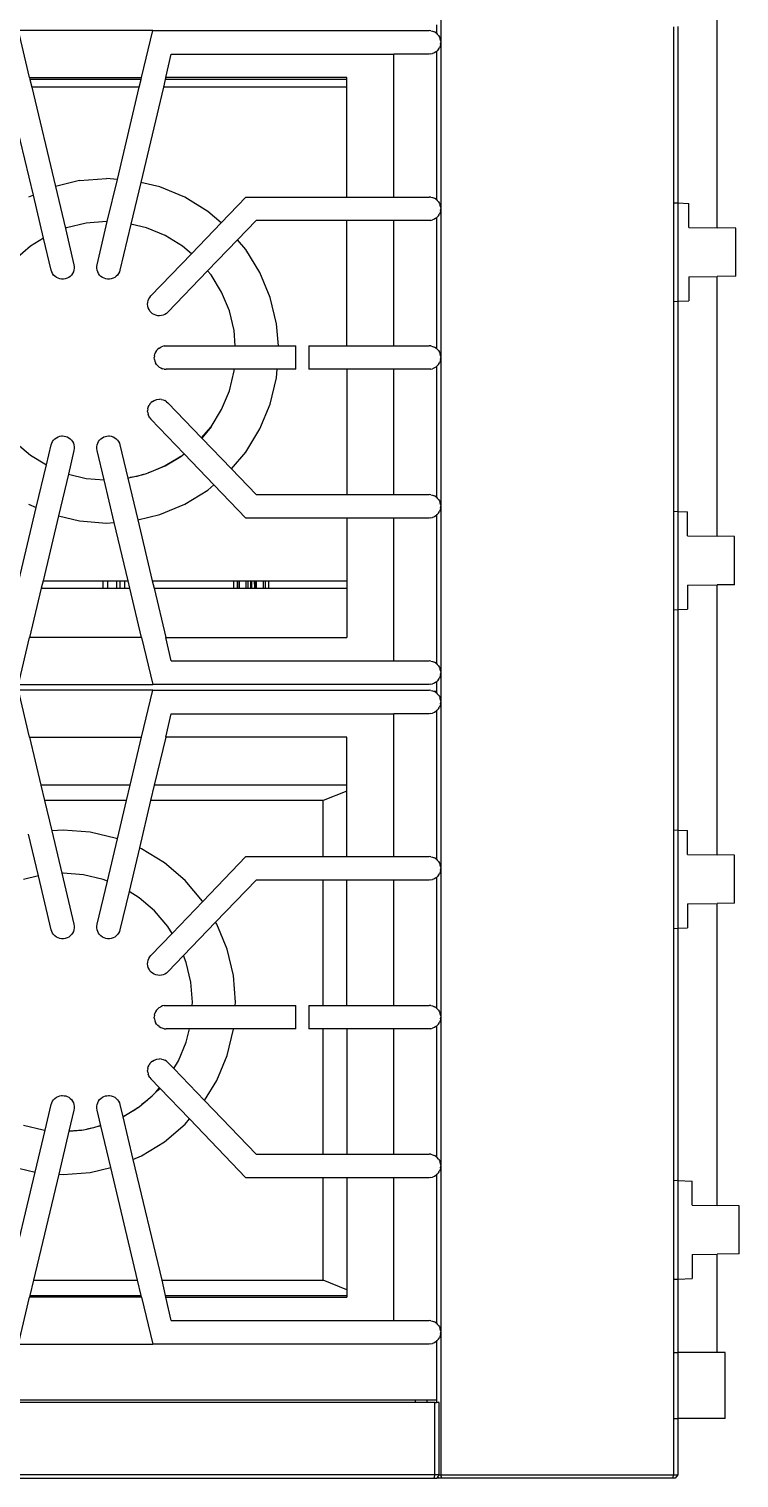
# Model space of a CAD drawing. Header units: metres. Extents: x 12.2 to 77.2, y 18.8 to 35.5.
# Drawn here: x 20.691 to 20.981, y 27.74 to 28.33 of the extents above; entities that cross this region are included whole.
import ezdxf

# ---------------------------------------------------------------- set-up
doc = ezdxf.new("R2010")
doc.units = ezdxf.units.M

msp = doc.modelspace()

# ---------------------------------------------------------------- linework, layer by layer
for p, q in [((20.97178, 28.24939), (20.97178, 28.34144)), ((20.85737, 28.33209), (20.85737, 28.32859)), ((20.85915, 28.3358), (20.85915, 28.32489)), ((20.95396, 28.33126), (20.95396, 28.25958)), ((20.95565, 28.33134), (20.95565, 28.2595)), ((20.69168, 28.31054), (20.68713, 28.32967)), ((20.74184, 28.32967), (20.68713, 28.32967)), ((20.7373, 28.31054), (20.74184, 28.32967)), ((20.74184, 28.32967), (20.85437, 28.32967)), ((20.85512, 28.32961), (20.85437, 28.32967)), ((20.85512, 28.32961), (20.85585, 28.32944)), ((20.85585, 28.32944), (20.85654, 28.32915)), ((20.85718, 28.32876), (20.85654, 28.32915)), ((20.85718, 28.32876), (20.85737, 28.32859)), ((20.85737, 28.32859), (20.85775, 28.32827)), ((20.85824, 28.3277), (20.85775, 28.32827)), ((20.85824, 28.3277), (20.85863, 28.32706)), ((20.85863, 28.32706), (20.85892, 28.32637)), ((20.85909, 28.32564), (20.85892, 28.32637)), ((20.85909, 28.32564), (20.85915, 28.32489)), ((20.74713, 28.31054), (20.7494, 28.32011)), ((20.7494, 28.32011), (20.84002, 28.32011)), ((20.84002, 28.26192), (20.84002, 28.32011)), ((20.85437, 28.32011), (20.84002, 28.32011)), ((20.85512, 28.32017), (20.85437, 28.32011)), ((20.85512, 28.32017), (20.85585, 28.32034)), ((20.85654, 28.32063), (20.85585, 28.32034)), ((20.85718, 28.32102), (20.85654, 28.32063)), ((20.85718, 28.32102), (20.85737, 28.32119)), ((20.85737, 28.32119), (20.85775, 28.32151)), ((20.85737, 28.32119), (20.85737, 28.26085)), ((20.85824, 28.32208), (20.85775, 28.32151)), ((20.85824, 28.32208), (20.85863, 28.32272)), ((20.85892, 28.32341), (20.85863, 28.32272)), ((20.85909, 28.32414), (20.85892, 28.32341)), ((20.85909, 28.32414), (20.85915, 28.32489)), ((20.85915, 28.32489), (20.85915, 28.25714)), ((20.69168, 28.31054), (20.7373, 28.31054)), ((20.69168, 28.31054), (20.69186, 28.30979)), ((20.73712, 28.30979), (20.69186, 28.30979)), ((20.69186, 28.30979), (20.6926, 28.30668)), ((20.73638, 28.30668), (20.73712, 28.30979)), ((20.73712, 28.30979), (20.7373, 28.31054)), ((20.74695, 28.30979), (20.74621, 28.30668)), ((20.74713, 28.31054), (20.74695, 28.30979)), ((20.82089, 28.30979), (20.74695, 28.30979)), ((20.82089, 28.31054), (20.74713, 28.31054)), ((20.82089, 28.30979), (20.82089, 28.31054)), ((20.82089, 28.30668), (20.82089, 28.30979)), ((20.69323, 28.26266), (20.68276, 28.30668)), ((20.73638, 28.30668), (20.6926, 28.30668)), ((20.6926, 28.30668), (20.70221, 28.26624)), ((20.72745, 28.26912), (20.73638, 28.30668)), ((20.74621, 28.30668), (20.73699, 28.26788)), ((20.82089, 28.30668), (20.74621, 28.30668)), ((20.82089, 28.26192), (20.82089, 28.30668)), ((20.71206, 28.2686), (20.70221, 28.26624)), ((20.70221, 28.26624), (20.70627, 28.24915)), ((20.71206, 28.2686), (20.72303, 28.26946)), ((20.72745, 28.26912), (20.72303, 28.26946)), ((20.72336, 28.2519), (20.72745, 28.26912)), ((20.73699, 28.26788), (20.73295, 28.25088)), ((20.7447, 28.26603), (20.73699, 28.26788)), ((20.69323, 28.26266), (20.69119, 28.26182)), ((20.6974, 28.24512), (20.69323, 28.26266)), ((20.75487, 28.26182), (20.7447, 28.26603)), ((20.76426, 28.25607), (20.75487, 28.26182)), ((20.76972, 28.25141), (20.77983, 28.26192)), ((20.77983, 28.26192), (20.82089, 28.26192)), ((20.82089, 28.26192), (20.84002, 28.26192)), ((20.84002, 28.26192), (20.85437, 28.26192)), ((20.85512, 28.26186), (20.85437, 28.26192)), ((20.85512, 28.26186), (20.85585, 28.26169)), ((20.85585, 28.26169), (20.85654, 28.2614)), ((20.85718, 28.26101), (20.85654, 28.2614)), ((20.85718, 28.26101), (20.85737, 28.26085)), ((20.85737, 28.26085), (20.85775, 28.26052)), ((20.85824, 28.25995), (20.85775, 28.26052)), ((20.76972, 28.25141), (20.76426, 28.25607)), ((20.85824, 28.25995), (20.85863, 28.25931)), ((20.85824, 28.25433), (20.85863, 28.25497)), ((20.85863, 28.25931), (20.85892, 28.25862)), ((20.85892, 28.25566), (20.85863, 28.25497)), ((20.85909, 28.25789), (20.85892, 28.25862)), ((20.85909, 28.25639), (20.85892, 28.25566)), ((20.85909, 28.25789), (20.85915, 28.25714)), ((20.85909, 28.25639), (20.85915, 28.25714)), ((20.85915, 28.25714), (20.85915, 28.19657)), ((20.95396, 28.25958), (20.95565, 28.2595)), ((20.95396, 28.25958), (20.95396, 28.21941)), ((20.95565, 28.2595), (20.96018, 28.25928)), ((20.95565, 28.2595), (20.95565, 28.21949)), ((20.96018, 28.2495), (20.96018, 28.25928)), ((20.70677, 28.24935), (20.70627, 28.24915)), ((20.70627, 28.24915), (20.70978, 28.23438)), ((20.7148, 28.25128), (20.70677, 28.24935)), ((20.72303, 28.25193), (20.7148, 28.25128)), ((20.71919, 28.23438), (20.72336, 28.2519)), ((20.72336, 28.2519), (20.72303, 28.25193)), ((20.73295, 28.25088), (20.7285, 28.23217)), ((20.73929, 28.24935), (20.73295, 28.25088)), ((20.74691, 28.2462), (20.73929, 28.24935)), ((20.75758, 28.23879), (20.76972, 28.25141)), ((20.78391, 28.25236), (20.77638, 28.24453)), ((20.82089, 28.25236), (20.78391, 28.25236)), ((20.82089, 28.20135), (20.82089, 28.25236)), ((20.84002, 28.25236), (20.82089, 28.25236)), ((20.84002, 28.20135), (20.84002, 28.25236)), ((20.85437, 28.25236), (20.84002, 28.25236)), ((20.85512, 28.25242), (20.85437, 28.25236)), ((20.85512, 28.25242), (20.85585, 28.25259)), ((20.85654, 28.25288), (20.85585, 28.25259)), ((20.85718, 28.25327), (20.85654, 28.25288)), ((20.85718, 28.25327), (20.85737, 28.25344)), ((20.85737, 28.25344), (20.85775, 28.25376)), ((20.85737, 28.25344), (20.85737, 28.20027)), ((20.85824, 28.25433), (20.85775, 28.25376)), ((20.96018, 28.2495), (20.97178, 28.24939)), ((20.97931, 28.24931), (20.97178, 28.24939)), ((20.97931, 28.22968), (20.97931, 28.24931)), ((20.6974, 28.24512), (20.69211, 28.24188)), ((20.70047, 28.23217), (20.6974, 28.24512)), ((20.75395, 28.24188), (20.74691, 28.2462)), ((20.77638, 28.24453), (20.7642, 28.23187)), ((20.77977, 28.24055), (20.77638, 28.24453)), ((20.69211, 28.24188), (20.68583, 28.23652)), ((20.7411, 28.22166), (20.75758, 28.23879)), ((20.75758, 28.23879), (20.75395, 28.24188)), ((20.78553, 28.23117), (20.77977, 28.24055)), ((20.7007, 28.23145), (20.70047, 28.23217)), ((20.70104, 28.23078), (20.7007, 28.23145)), ((20.70954, 28.23143), (20.7092, 28.23076)), ((20.70977, 28.23214), (20.70954, 28.23143)), ((20.70989, 28.23289), (20.70977, 28.23214)), ((20.70978, 28.23438), (20.7099, 28.23364)), ((20.7099, 28.23364), (20.70989, 28.23289)), ((20.71908, 28.23364), (20.71919, 28.23438)), ((20.71908, 28.23289), (20.71908, 28.23364)), ((20.7192, 28.23214), (20.71908, 28.23289)), ((20.71943, 28.23143), (20.7192, 28.23214)), ((20.71978, 28.23076), (20.71943, 28.23143)), ((20.72827, 28.23145), (20.72793, 28.23078)), ((20.7285, 28.23217), (20.72827, 28.23145)), ((20.7642, 28.23187), (20.748, 28.21503)), ((20.76559, 28.23024), (20.7642, 28.23187)), ((20.78974, 28.221), (20.78553, 28.23117)), ((20.70148, 28.23017), (20.70104, 28.23078)), ((20.70201, 28.22964), (20.70148, 28.23017)), ((20.70262, 28.2292), (20.70201, 28.22964)), ((20.70329, 28.22886), (20.70262, 28.2292)), ((20.704, 28.22862), (20.70329, 28.22886)), ((20.70474, 28.2285), (20.704, 28.22862)), ((20.70549, 28.2285), (20.70474, 28.2285)), ((20.70623, 28.22862), (20.70549, 28.2285)), ((20.70695, 28.22885), (20.70623, 28.22862)), ((20.70762, 28.22919), (20.70695, 28.22885)), ((20.70822, 28.22963), (20.70762, 28.22919)), ((20.70876, 28.23016), (20.70822, 28.22963)), ((20.7092, 28.23076), (20.70876, 28.23016)), ((20.72022, 28.23016), (20.71978, 28.23076)), ((20.72075, 28.22963), (20.72022, 28.23016)), ((20.72136, 28.22919), (20.72075, 28.22963)), ((20.72203, 28.22885), (20.72136, 28.22919)), ((20.72274, 28.22862), (20.72203, 28.22885)), ((20.72348, 28.2285), (20.72274, 28.22862)), ((20.72423, 28.2285), (20.72348, 28.2285)), ((20.72497, 28.22862), (20.72423, 28.2285)), ((20.72569, 28.22886), (20.72497, 28.22862)), ((20.72636, 28.2292), (20.72569, 28.22886)), ((20.72696, 28.22964), (20.72636, 28.2292)), ((20.72749, 28.23017), (20.72696, 28.22964)), ((20.72793, 28.23078), (20.72749, 28.23017)), ((20.7699, 28.22321), (20.76559, 28.23024)), ((20.96018, 28.22949), (20.97178, 28.2296)), ((20.96018, 28.22949), (20.96018, 28.21971)), ((20.97931, 28.22968), (20.97178, 28.2296)), ((20.97178, 28.12379), (20.97178, 28.2296)), ((20.73977, 28.21825), (20.73981, 28.219)), ((20.73981, 28.219), (20.73997, 28.21973)), ((20.73997, 28.21973), (20.74025, 28.22043)), ((20.74025, 28.22043), (20.74063, 28.22108)), ((20.74063, 28.22108), (20.7411, 28.22166)), ((20.77306, 28.21558), (20.7699, 28.22321)), ((20.79231, 28.2103), (20.78974, 28.221)), ((20.95396, 28.21941), (20.95565, 28.21949)), ((20.95396, 28.21941), (20.95396, 28.13396)), ((20.95565, 28.21949), (20.96018, 28.21971)), ((20.95565, 28.21949), (20.95565, 28.13388)), ((20.73984, 28.21751), (20.73977, 28.21825)), ((20.74003, 28.21678), (20.73984, 28.21751)), ((20.74033, 28.21609), (20.74003, 28.21678)), ((20.74073, 28.21546), (20.74033, 28.21609)), ((20.74123, 28.2149), (20.74073, 28.21546)), ((20.74181, 28.21442), (20.74123, 28.2149)), ((20.74246, 28.21404), (20.74181, 28.21442)), ((20.74316, 28.21377), (20.74246, 28.21404)), ((20.74389, 28.21361), (20.74316, 28.21377)), ((20.74464, 28.21356), (20.74389, 28.21361)), ((20.74539, 28.21364), (20.74464, 28.21356)), ((20.74611, 28.21383), (20.74539, 28.21364)), ((20.7468, 28.21413), (20.74611, 28.21383)), ((20.74743, 28.21453), (20.7468, 28.21413)), ((20.748, 28.21503), (20.74743, 28.21453)), ((20.77499, 28.20755), (20.77306, 28.21558)), ((20.77548, 28.20135), (20.77499, 28.20755)), ((20.79301, 28.20135), (20.79231, 28.2103)), ((20.74652, 28.20129), (20.74726, 28.20135)), ((20.74726, 28.20135), (20.77548, 28.20135)), ((20.77548, 28.20135), (20.79301, 28.20135)), ((20.79301, 28.20135), (20.80019, 28.20135)), ((20.80019, 28.19178), (20.80019, 28.20135)), ((20.80537, 28.20135), (20.80537, 28.19178)), ((20.80537, 28.20135), (20.82089, 28.20135)), ((20.82089, 28.20135), (20.84002, 28.20135)), ((20.84002, 28.20135), (20.85437, 28.20135)), ((20.85512, 28.20129), (20.85437, 28.20135)), ((20.74254, 28.19731), (20.74248, 28.19657)), ((20.74254, 28.19582), (20.74248, 28.19657)), ((20.74254, 28.19731), (20.74272, 28.19804)), ((20.74254, 28.19582), (20.74272, 28.19509)), ((20.743, 28.19874), (20.74272, 28.19804)), ((20.7434, 28.19938), (20.743, 28.19874)), ((20.7434, 28.19938), (20.74388, 28.19995)), ((20.74445, 28.20044), (20.74388, 28.19995)), ((20.74445, 28.20044), (20.74509, 28.20083)), ((20.74579, 28.20111), (20.74509, 28.20083)), ((20.74652, 28.20129), (20.74579, 28.20111)), ((20.85512, 28.20129), (20.85585, 28.20111)), ((20.85585, 28.20111), (20.85654, 28.20083)), ((20.85718, 28.20044), (20.85654, 28.20083)), ((20.85718, 28.20044), (20.85737, 28.20027)), ((20.85737, 28.20027), (20.85775, 28.19995)), ((20.85824, 28.19938), (20.85775, 28.19995)), ((20.85824, 28.19938), (20.85863, 28.19874)), ((20.85863, 28.19874), (20.85892, 28.19804)), ((20.85909, 28.19731), (20.85892, 28.19804)), ((20.85909, 28.19582), (20.85892, 28.19509)), ((20.85909, 28.19731), (20.85915, 28.19657)), ((20.85909, 28.19582), (20.85915, 28.19657)), ((20.85915, 28.19657), (20.85915, 28.13599)), ((20.74272, 28.19509), (20.743, 28.1944)), ((20.7434, 28.19376), (20.743, 28.1944)), ((20.7434, 28.19376), (20.74388, 28.19319)), ((20.74445, 28.1927), (20.74388, 28.19319)), ((20.74445, 28.1927), (20.74509, 28.19231)), ((20.74509, 28.19231), (20.74579, 28.19202)), ((20.74652, 28.19184), (20.74579, 28.19202)), ((20.74652, 28.19184), (20.74726, 28.19178)), ((20.77504, 28.19178), (20.74726, 28.19178)), ((20.77306, 28.18307), (20.77499, 28.1911)), ((20.77499, 28.1911), (20.77504, 28.19178)), ((20.79258, 28.19178), (20.77504, 28.19178)), ((20.79231, 28.18835), (20.79258, 28.19178)), ((20.80019, 28.19178), (20.79258, 28.19178)), ((20.82089, 28.19178), (20.80537, 28.19178)), ((20.82089, 28.19178), (20.82089, 28.14077)), ((20.84002, 28.19178), (20.82089, 28.19178)), ((20.84002, 28.14077), (20.84002, 28.19178)), ((20.85437, 28.19178), (20.84002, 28.19178)), ((20.85512, 28.19184), (20.85437, 28.19178)), ((20.85512, 28.19184), (20.85585, 28.19202)), ((20.85654, 28.19231), (20.85585, 28.19202)), ((20.85718, 28.1927), (20.85654, 28.19231)), ((20.85718, 28.1927), (20.85737, 28.19286)), ((20.85737, 28.19286), (20.85775, 28.19319)), ((20.85737, 28.19286), (20.85737, 28.1397)), ((20.85824, 28.19376), (20.85775, 28.19319)), ((20.85824, 28.19376), (20.85863, 28.1944)), ((20.85892, 28.19509), (20.85863, 28.1944)), ((20.78974, 28.17765), (20.79231, 28.18835)), ((20.74073, 28.17767), (20.74123, 28.17823)), ((20.74181, 28.17871), (20.74123, 28.17823)), ((20.74181, 28.17871), (20.74246, 28.17909)), ((20.74246, 28.17909), (20.74348, 28.17945)), ((20.74348, 28.17945), (20.74455, 28.17957)), ((20.74539, 28.1795), (20.74455, 28.17957)), ((20.74539, 28.1795), (20.74611, 28.17931)), ((20.74611, 28.17931), (20.7468, 28.17901)), ((20.74743, 28.1786), (20.7468, 28.17901)), ((20.74743, 28.1786), (20.748, 28.1781)), ((20.7617, 28.16385), (20.748, 28.1781)), ((20.7699, 28.17544), (20.77306, 28.18307)), ((20.73984, 28.17563), (20.73977, 28.17488)), ((20.73981, 28.17413), (20.73977, 28.17488)), ((20.73981, 28.17413), (20.73997, 28.1734)), ((20.73984, 28.17563), (20.74003, 28.17635)), ((20.74025, 28.1727), (20.73997, 28.1734)), ((20.74003, 28.17635), (20.74033, 28.17704)), ((20.74063, 28.17205), (20.74025, 28.1727)), ((20.74073, 28.17767), (20.74033, 28.17704)), ((20.74063, 28.17205), (20.7411, 28.17147)), ((20.76559, 28.1684), (20.7699, 28.17544)), ((20.78553, 28.16748), (20.78974, 28.17765)), ((20.7411, 28.17147), (20.75466, 28.15738)), ((20.7617, 28.16385), (20.76559, 28.1684)), ((20.76559, 28.1684), (20.76178, 28.16377)), ((20.77977, 28.1581), (20.78553, 28.16748)), ((20.68583, 28.16213), (20.69211, 28.15677)), ((20.69854, 28.15283), (20.70047, 28.16097)), ((20.70047, 28.16097), (20.7007, 28.16168)), ((20.7007, 28.16168), (20.70104, 28.16235)), ((20.70104, 28.16235), (20.70148, 28.16296)), ((20.70148, 28.16296), (20.70201, 28.16349)), ((20.70201, 28.16349), (20.70262, 28.16393)), ((20.70262, 28.16393), (20.70329, 28.16428)), ((20.70329, 28.16428), (20.704, 28.16451)), ((20.704, 28.16451), (20.70474, 28.16463)), ((20.70474, 28.16463), (20.70513, 28.16464)), ((20.70513, 28.16464), (20.70578, 28.1646)), ((20.70578, 28.1646), (20.70642, 28.16447)), ((20.70642, 28.16447), (20.70704, 28.16425)), ((20.70704, 28.16425), (20.70762, 28.16394)), ((20.70762, 28.16394), (20.70822, 28.16351)), ((20.70822, 28.16351), (20.70876, 28.16298)), ((20.70876, 28.16298), (20.7092, 28.16237)), ((20.7092, 28.16237), (20.70954, 28.1617)), ((20.70954, 28.1617), (20.70977, 28.16099)), ((20.70977, 28.16099), (20.70989, 28.16025)), ((20.70989, 28.16025), (20.7099, 28.1595)), ((20.71908, 28.16025), (20.7192, 28.16099)), ((20.71908, 28.1595), (20.71908, 28.16025)), ((20.7192, 28.16099), (20.71943, 28.1617)), ((20.71943, 28.1617), (20.71978, 28.16237)), ((20.71978, 28.16237), (20.72022, 28.16298)), ((20.72022, 28.16298), (20.72075, 28.16351)), ((20.72075, 28.16351), (20.72136, 28.16394)), ((20.72136, 28.16394), (20.72194, 28.16425)), ((20.72194, 28.16425), (20.72255, 28.16447)), ((20.72255, 28.16447), (20.72319, 28.1646)), ((20.72319, 28.1646), (20.72385, 28.16464)), ((20.72385, 28.16464), (20.72423, 28.16463)), ((20.72423, 28.16463), (20.72497, 28.16451)), ((20.72497, 28.16451), (20.72569, 28.16428)), ((20.72569, 28.16428), (20.72636, 28.16393)), ((20.72636, 28.16393), (20.72696, 28.16349)), ((20.72696, 28.16349), (20.72749, 28.16296)), ((20.72749, 28.16296), (20.72793, 28.16235)), ((20.72793, 28.16235), (20.72827, 28.16168)), ((20.72827, 28.16168), (20.7285, 28.16097)), ((20.7285, 28.16097), (20.73171, 28.14747)), ((20.76178, 28.16377), (20.7617, 28.16385)), ((20.77388, 28.1512), (20.76178, 28.16377)), ((20.69211, 28.15677), (20.69854, 28.15283)), ((20.70978, 28.15876), (20.70749, 28.14912)), ((20.7099, 28.1595), (20.70978, 28.15876)), ((20.71919, 28.15876), (20.71908, 28.1595)), ((20.72204, 28.1468), (20.71919, 28.15876)), ((20.74691, 28.15245), (20.75325, 28.15633)), ((20.75226, 28.15559), (20.74691, 28.15245)), ((20.75325, 28.15633), (20.75226, 28.15559)), ((20.75325, 28.15633), (20.75395, 28.15677)), ((20.75395, 28.15677), (20.75466, 28.15738)), ((20.75466, 28.15738), (20.7668, 28.14476)), ((20.77388, 28.1512), (20.77977, 28.1581)), ((20.69442, 28.13549), (20.69854, 28.15283)), ((20.70749, 28.14912), (20.70345, 28.13212)), ((20.70749, 28.14912), (20.7148, 28.14737)), ((20.7326, 28.14769), (20.73795, 28.14897)), ((20.73795, 28.14897), (20.73531, 28.14817)), ((20.73795, 28.14897), (20.73929, 28.14929)), ((20.73929, 28.14929), (20.74005, 28.14961)), ((20.74005, 28.14961), (20.74691, 28.15245)), ((20.74124, 28.14997), (20.74005, 28.14961)), ((20.74691, 28.15245), (20.74124, 28.14997)), ((20.78391, 28.14077), (20.77388, 28.1512)), ((20.7148, 28.14737), (20.72204, 28.1468)), ((20.72616, 28.12943), (20.72204, 28.1468)), ((20.73171, 28.14747), (20.7326, 28.14769)), ((20.73171, 28.14747), (20.73575, 28.13047)), ((20.73531, 28.14817), (20.7326, 28.14769)), ((20.75487, 28.13683), (20.76426, 28.14258)), ((20.76426, 28.14258), (20.7668, 28.14476)), ((20.7668, 28.14476), (20.77983, 28.13121)), ((20.69119, 28.13683), (20.69442, 28.13549)), ((20.7447, 28.13262), (20.75487, 28.13683)), ((20.78391, 28.14077), (20.82089, 28.14077)), ((20.82089, 28.14077), (20.84002, 28.14077)), ((20.84002, 28.14077), (20.85437, 28.14077)), ((20.85512, 28.14072), (20.85437, 28.14077)), ((20.85512, 28.14072), (20.85585, 28.14054)), ((20.85585, 28.14054), (20.85654, 28.14025)), ((20.85718, 28.13986), (20.85654, 28.14025)), ((20.85718, 28.13986), (20.85737, 28.1397)), ((20.85737, 28.1397), (20.85775, 28.13937)), ((20.85824, 28.1388), (20.85775, 28.13937)), ((20.85824, 28.1388), (20.85863, 28.13816)), ((20.85863, 28.13816), (20.85892, 28.13747)), ((20.85909, 28.13674), (20.85892, 28.13747)), ((20.85909, 28.13674), (20.85915, 28.13599)), ((20.68734, 28.10571), (20.69442, 28.13549)), ((20.70345, 28.13212), (20.69717, 28.10571)), ((20.70345, 28.13212), (20.71206, 28.13005)), ((20.73575, 28.13047), (20.7447, 28.13262)), ((20.82089, 28.13121), (20.77983, 28.13121)), ((20.82089, 28.13121), (20.82089, 28.10571)), ((20.84002, 28.13121), (20.82089, 28.13121)), ((20.84002, 28.07303), (20.84002, 28.13121)), ((20.85437, 28.13121), (20.84002, 28.13121)), ((20.85512, 28.13127), (20.85437, 28.13121)), ((20.85512, 28.13127), (20.85585, 28.13144)), ((20.85654, 28.13173), (20.85585, 28.13144)), ((20.85718, 28.13212), (20.85654, 28.13173)), ((20.85718, 28.13212), (20.85737, 28.13229)), ((20.85737, 28.13229), (20.85775, 28.13261)), ((20.85737, 28.13229), (20.85737, 28.07195)), ((20.85824, 28.13318), (20.85775, 28.13261)), ((20.85824, 28.13318), (20.85863, 28.13382)), ((20.85892, 28.13451), (20.85863, 28.13382)), ((20.85909, 28.13524), (20.85892, 28.13451)), ((20.85909, 28.13524), (20.85915, 28.13599)), ((20.85915, 28.13599), (20.85915, 28.06824)), ((20.95396, 28.13396), (20.95565, 28.13388)), ((20.95396, 28.13396), (20.95396, 28.09384)), ((20.95565, 28.13388), (20.95959, 28.13369)), ((20.95565, 28.13388), (20.95565, 28.09393)), ((20.95959, 28.12391), (20.95959, 28.13369)), ((20.71206, 28.13005), (20.72303, 28.12919)), ((20.72303, 28.12919), (20.72616, 28.12943)), ((20.7318, 28.10571), (20.72616, 28.12943)), ((20.73575, 28.13047), (20.74163, 28.10571)), ((20.95959, 28.12391), (20.97178, 28.12379)), ((20.97872, 28.12372), (20.97178, 28.12379)), ((20.97872, 28.10409), (20.97872, 28.12372)), ((20.69643, 28.1026), (20.69168, 28.08259)), ((20.69717, 28.10571), (20.69643, 28.1026)), ((20.69643, 28.1026), (20.72147, 28.1026)), ((20.69717, 28.10571), (20.72147, 28.10571)), ((20.72147, 28.10571), (20.72147, 28.1026)), ((20.72147, 28.10571), (20.7234, 28.10571)), ((20.72147, 28.1026), (20.72337, 28.1026)), ((20.7234, 28.10571), (20.72337, 28.1026)), ((20.72337, 28.1026), (20.72712, 28.1026)), ((20.7234, 28.10571), (20.72712, 28.10571)), ((20.72712, 28.10571), (20.72712, 28.1026)), ((20.72712, 28.10571), (20.72844, 28.10571)), ((20.72712, 28.1026), (20.72844, 28.1026)), ((20.72844, 28.10571), (20.72844, 28.1026)), ((20.72844, 28.10571), (20.7304, 28.10571)), ((20.72844, 28.1026), (20.73038, 28.1026)), ((20.7304, 28.10571), (20.73038, 28.1026)), ((20.73038, 28.1026), (20.73254, 28.1026)), ((20.7304, 28.10571), (20.7318, 28.10571)), ((20.73254, 28.1026), (20.7318, 28.10571)), ((20.7373, 28.08259), (20.73254, 28.1026)), ((20.74163, 28.10571), (20.77469, 28.10571)), ((20.74163, 28.10571), (20.74237, 28.1026)), ((20.74237, 28.1026), (20.77469, 28.1026)), ((20.74237, 28.1026), (20.74713, 28.08259)), ((20.77469, 28.10571), (20.77469, 28.1026)), ((20.77469, 28.10571), (20.77626, 28.10571)), ((20.77469, 28.1026), (20.77627, 28.1026)), ((20.77626, 28.10571), (20.77627, 28.1026)), ((20.77626, 28.10571), (20.77642, 28.10571)), ((20.77627, 28.1026), (20.7764, 28.1026)), ((20.77642, 28.10571), (20.7764, 28.1026)), ((20.7764, 28.1026), (20.77706, 28.1026)), ((20.77642, 28.10571), (20.77706, 28.10571)), ((20.77706, 28.10571), (20.77706, 28.1026)), ((20.77706, 28.10571), (20.77983, 28.10571)), ((20.77706, 28.1026), (20.77983, 28.1026)), ((20.77983, 28.10571), (20.77983, 28.1026)), ((20.77983, 28.10571), (20.78063, 28.10571)), ((20.77983, 28.1026), (20.78062, 28.1026)), ((20.78063, 28.10571), (20.78062, 28.1026)), ((20.78062, 28.1026), (20.78166, 28.1026)), ((20.78063, 28.10571), (20.78166, 28.10571)), ((20.78166, 28.10571), (20.78166, 28.1026)), ((20.78166, 28.10571), (20.78221, 28.10571)), ((20.78166, 28.1026), (20.78221, 28.1026)), ((20.78221, 28.1026), (20.78221, 28.10571)), ((20.78221, 28.10571), (20.78322, 28.10571)), ((20.78221, 28.1026), (20.78323, 28.1026)), ((20.78322, 28.10571), (20.78323, 28.1026)), ((20.78322, 28.10571), (20.78342, 28.10571)), ((20.78323, 28.1026), (20.7834, 28.1026)), ((20.78342, 28.10571), (20.7834, 28.1026)), ((20.7834, 28.1026), (20.78403, 28.1026)), ((20.78342, 28.10571), (20.78403, 28.10571)), ((20.78403, 28.10571), (20.78403, 28.1026)), ((20.78403, 28.10571), (20.7868, 28.10571)), ((20.78403, 28.1026), (20.7868, 28.1026)), ((20.7868, 28.10571), (20.7868, 28.1026)), ((20.7868, 28.10571), (20.78761, 28.10571)), ((20.7868, 28.1026), (20.7876, 28.1026)), ((20.78761, 28.10571), (20.7876, 28.1026)), ((20.7876, 28.1026), (20.78918, 28.1026)), ((20.78761, 28.10571), (20.78918, 28.10571)), ((20.78918, 28.1026), (20.78918, 28.10571)), ((20.78918, 28.10571), (20.82089, 28.10571)), ((20.78918, 28.1026), (20.82089, 28.1026)), ((20.82089, 28.10571), (20.82089, 28.1026)), ((20.82089, 28.1026), (20.82089, 28.08259)), ((20.95959, 28.1039), (20.97178, 28.10402)), ((20.95959, 28.1039), (20.95959, 28.09412)), ((20.97872, 28.10409), (20.97178, 28.10402)), ((20.97178, 27.99405), (20.97178, 28.10402)), ((20.95396, 28.09384), (20.95565, 28.09393)), ((20.95396, 28.09384), (20.95396, 28.00422)), ((20.95565, 28.09393), (20.95959, 28.09412)), ((20.95565, 28.09393), (20.95565, 28.00414)), ((20.68713, 28.06346), (20.69168, 28.08259)), ((20.7373, 28.08259), (20.69168, 28.08259)), ((20.7373, 28.08259), (20.74184, 28.06346)), ((20.7494, 28.07303), (20.74713, 28.08259)), ((20.74713, 28.08259), (20.82089, 28.08259)), ((20.7494, 28.07303), (20.84002, 28.07303)), ((20.84002, 28.07303), (20.85437, 28.07303)), ((20.85512, 28.07297), (20.85437, 28.07303)), ((20.85512, 28.07297), (20.85585, 28.07279)), ((20.85585, 28.07279), (20.85654, 28.0725)), ((20.85718, 28.07211), (20.85654, 28.0725)), ((20.85718, 28.07211), (20.85737, 28.07195)), ((20.85737, 28.07195), (20.85775, 28.07162)), ((20.85824, 28.07105), (20.85775, 28.07162)), ((20.85824, 28.07105), (20.85863, 28.07041)), ((20.85824, 28.06543), (20.85863, 28.06607)), ((20.85863, 28.07041), (20.85892, 28.06972)), ((20.85892, 28.06677), (20.85863, 28.06607)), ((20.85909, 28.06899), (20.85892, 28.06972)), ((20.85909, 28.0675), (20.85892, 28.06677)), ((20.85909, 28.06899), (20.85915, 28.06824)), ((20.85909, 28.0675), (20.85915, 28.06824)), ((20.85915, 28.06824), (20.85915, 28.05632)), ((20.68713, 28.06346), (20.74184, 28.06346)), ((20.69168, 28.04197), (20.68713, 28.0611)), ((20.74184, 28.0611), (20.68713, 28.0611)), ((20.7373, 28.04197), (20.74184, 28.0611)), ((20.85437, 28.06346), (20.74184, 28.06346)), ((20.74184, 28.0611), (20.85437, 28.0611)), ((20.85512, 28.06352), (20.85437, 28.06346)), ((20.85512, 28.06104), (20.85437, 28.0611)), ((20.85512, 28.06352), (20.85585, 28.0637)), ((20.85512, 28.06104), (20.85585, 28.06087)), ((20.85654, 28.06398), (20.85585, 28.0637)), ((20.85585, 28.06087), (20.8562, 28.06072)), ((20.8562, 28.06072), (20.85737, 28.06072)), ((20.8562, 28.06072), (20.85654, 28.06058)), ((20.85718, 28.06437), (20.85654, 28.06398)), ((20.85718, 28.06019), (20.85654, 28.06058)), ((20.85718, 28.06437), (20.85737, 28.06454)), ((20.85718, 28.06019), (20.85737, 28.06003)), ((20.85737, 28.06454), (20.85775, 28.06486)), ((20.85737, 28.06454), (20.85737, 28.06072)), ((20.85737, 28.06072), (20.85737, 28.06003)), ((20.85737, 28.06003), (20.85775, 28.0597)), ((20.85824, 28.06543), (20.85775, 28.06486)), ((20.85824, 28.05913), (20.85775, 28.0597)), ((20.85824, 28.05913), (20.85863, 28.05849)), ((20.85824, 28.05351), (20.85863, 28.05415)), ((20.85863, 28.05849), (20.85892, 28.0578)), ((20.85892, 28.05484), (20.85863, 28.05415)), ((20.85909, 28.05707), (20.85892, 28.0578)), ((20.85909, 28.05557), (20.85892, 28.05484)), ((20.85909, 28.05707), (20.85915, 28.05632)), ((20.85909, 28.05557), (20.85915, 28.05632)), ((20.85915, 28.05632), (20.85915, 27.98857)), ((20.74713, 28.04197), (20.7494, 28.05154)), ((20.7494, 28.05154), (20.84002, 28.05154)), ((20.84002, 27.99336), (20.84002, 28.05154)), ((20.85437, 28.05154), (20.84002, 28.05154)), ((20.85512, 28.0516), (20.85437, 28.05154)), ((20.85512, 28.0516), (20.85585, 28.05177)), ((20.85654, 28.05206), (20.85585, 28.05177)), ((20.85718, 28.05245), (20.85654, 28.05206)), ((20.85718, 28.05245), (20.85737, 28.05262)), ((20.85737, 28.05262), (20.85775, 28.05294)), ((20.85737, 28.05262), (20.85737, 27.99228)), ((20.85824, 28.05351), (20.85775, 28.05294)), ((20.69168, 28.04197), (20.7373, 28.04197)), ((20.69168, 28.04197), (20.69632, 28.02242)), ((20.73265, 28.02242), (20.7373, 28.04197)), ((20.74713, 28.04197), (20.74248, 28.02242)), ((20.82089, 28.04197), (20.74713, 28.04197)), ((20.82089, 28.02242), (20.82089, 28.04197)), ((20.73265, 28.02242), (20.69632, 28.02242)), ((20.69632, 28.02242), (20.69781, 28.01619)), ((20.73117, 28.01619), (20.73265, 28.02242)), ((20.74248, 28.02242), (20.741, 28.01619)), ((20.82089, 28.02242), (20.74248, 28.02242)), ((20.82089, 28.02005), (20.81131, 28.01619)), ((20.82089, 28.02005), (20.82089, 28.02242)), ((20.82089, 27.99336), (20.82089, 28.02005)), ((20.73117, 28.01619), (20.69781, 28.01619)), ((20.69781, 28.01619), (20.70075, 28.00381)), ((20.72746, 28.0006), (20.73117, 28.01619)), ((20.741, 28.01619), (20.73641, 27.99689)), ((20.81131, 28.01619), (20.741, 28.01619)), ((20.81131, 27.99336), (20.81131, 28.01619)), ((20.69526, 27.98553), (20.69122, 28.00254)), ((20.70543, 28.00418), (20.70075, 28.00381)), ((20.70075, 28.00381), (20.70484, 27.9866)), ((20.7164, 28.00332), (20.70543, 28.00418)), ((20.72711, 28.00075), (20.7164, 28.00332)), ((20.72746, 28.0006), (20.72711, 28.00075)), ((20.95396, 28.00422), (20.95565, 28.00414)), ((20.95396, 28.00422), (20.95396, 27.9641)), ((20.95565, 28.00414), (20.95959, 28.00395)), ((20.95565, 28.00414), (20.95565, 27.96419)), ((20.95959, 27.99417), (20.95959, 28.00395)), ((20.72337, 27.98338), (20.72746, 28.0006)), ((20.73641, 27.99689), (20.7322, 27.97915)), ((20.73727, 27.99654), (20.73641, 27.99689)), ((20.74666, 27.99079), (20.73727, 27.99654)), ((20.75503, 27.98364), (20.74666, 27.99079)), ((20.76228, 27.9751), (20.77983, 27.99336)), ((20.77983, 27.99336), (20.81131, 27.99336)), ((20.81131, 27.99336), (20.82089, 27.99336)), ((20.82089, 27.99336), (20.84002, 27.99336)), ((20.84002, 27.99336), (20.85437, 27.99336)), ((20.85512, 27.9933), (20.85437, 27.99336)), ((20.85512, 27.9933), (20.85585, 27.99312)), ((20.85585, 27.99312), (20.85654, 27.99283)), ((20.85718, 27.99244), (20.85654, 27.99283)), ((20.85718, 27.99244), (20.85737, 27.99228)), ((20.85737, 27.99228), (20.85775, 27.99195)), ((20.85824, 27.99138), (20.85775, 27.99195)), ((20.85824, 27.99138), (20.85863, 27.99074)), ((20.85863, 27.99074), (20.85892, 27.99005)), ((20.85909, 27.98932), (20.85892, 27.99005)), ((20.85909, 27.98932), (20.85915, 27.98857)), ((20.95959, 27.99417), (20.97178, 27.99405)), ((20.97872, 27.99398), (20.97178, 27.99405)), ((20.97872, 27.97435), (20.97872, 27.99398)), ((20.69526, 27.98553), (20.68918, 27.98407)), ((20.70047, 27.9636), (20.69526, 27.98553)), ((20.70543, 27.98665), (20.70484, 27.9866)), ((20.70484, 27.9866), (20.70978, 27.96581)), ((20.71366, 27.986), (20.70543, 27.98665)), ((20.72169, 27.98407), (20.71366, 27.986)), ((20.71919, 27.96581), (20.72337, 27.98338)), ((20.72337, 27.98338), (20.72169, 27.98407)), ((20.76218, 27.97527), (20.75503, 27.98364)), ((20.78391, 27.98379), (20.76744, 27.96668)), ((20.81131, 27.98379), (20.78391, 27.98379)), ((20.81131, 27.93278), (20.81131, 27.98379)), ((20.82089, 27.98379), (20.81131, 27.98379)), ((20.82089, 27.93278), (20.82089, 27.98379)), ((20.84002, 27.98379), (20.82089, 27.98379)), ((20.84002, 27.93278), (20.84002, 27.98379)), ((20.85437, 27.98379), (20.84002, 27.98379)), ((20.85512, 27.98385), (20.85437, 27.98379)), ((20.85512, 27.98385), (20.85585, 27.98402)), ((20.85654, 27.98431), (20.85585, 27.98402)), ((20.85718, 27.9847), (20.85654, 27.98431)), ((20.85718, 27.9847), (20.85737, 27.98487)), ((20.85737, 27.98487), (20.85775, 27.98519)), ((20.85737, 27.98487), (20.85737, 27.9317)), ((20.85824, 27.98576), (20.85775, 27.98519)), ((20.85824, 27.98576), (20.85863, 27.9864)), ((20.85892, 27.9871), (20.85863, 27.9864)), ((20.85909, 27.98783), (20.85892, 27.9871)), ((20.85909, 27.98783), (20.85915, 27.98857)), ((20.85915, 27.98857), (20.85915, 27.928)), ((20.7322, 27.97915), (20.7285, 27.9636)), ((20.73635, 27.9766), (20.7322, 27.97915)), ((20.74263, 27.97124), (20.73635, 27.9766)), ((20.74799, 27.96496), (20.74263, 27.97124)), ((20.74975, 27.96208), (20.76228, 27.9751)), ((20.76228, 27.9751), (20.76218, 27.97527)), ((20.95959, 27.97416), (20.97178, 27.97428)), ((20.95959, 27.97416), (20.95959, 27.96438)), ((20.97872, 27.97435), (20.97178, 27.97428)), ((20.97178, 27.85133), (20.97178, 27.97428)), ((20.70978, 27.96581), (20.7099, 27.96507)), ((20.71908, 27.96507), (20.71919, 27.96581)), ((20.76744, 27.96668), (20.75433, 27.95304)), ((20.76793, 27.96588), (20.76744, 27.96668)), ((20.77214, 27.95572), (20.76793, 27.96588)), ((20.7007, 27.96288), (20.70047, 27.9636)), ((20.70104, 27.96221), (20.7007, 27.96288)), ((20.70148, 27.96161), (20.70104, 27.96221)), ((20.70201, 27.96107), (20.70148, 27.96161)), ((20.70262, 27.96063), (20.70201, 27.96107)), ((20.70329, 27.96029), (20.70262, 27.96063)), ((20.704, 27.96006), (20.70329, 27.96029)), ((20.70474, 27.95994), (20.704, 27.96006)), ((20.70549, 27.95993), (20.70474, 27.95994)), ((20.70623, 27.96005), (20.70549, 27.95993)), ((20.70695, 27.96028), (20.70623, 27.96005)), ((20.70762, 27.96062), (20.70695, 27.96028)), ((20.70822, 27.96106), (20.70762, 27.96062)), ((20.70876, 27.96159), (20.70822, 27.96106)), ((20.7092, 27.9622), (20.70876, 27.96159)), ((20.70954, 27.96286), (20.7092, 27.9622)), ((20.70977, 27.96358), (20.70954, 27.96286)), ((20.70989, 27.96432), (20.70977, 27.96358)), ((20.7099, 27.96507), (20.70989, 27.96432)), ((20.71908, 27.96432), (20.71908, 27.96507)), ((20.7192, 27.96358), (20.71908, 27.96432)), ((20.71943, 27.96286), (20.7192, 27.96358)), ((20.71978, 27.9622), (20.71943, 27.96286)), ((20.72022, 27.96159), (20.71978, 27.9622)), ((20.72075, 27.96106), (20.72022, 27.96159)), ((20.72136, 27.96062), (20.72075, 27.96106)), ((20.72203, 27.96028), (20.72136, 27.96062)), ((20.72274, 27.96005), (20.72203, 27.96028)), ((20.72348, 27.95993), (20.72274, 27.96005)), ((20.72423, 27.95994), (20.72348, 27.95993)), ((20.72497, 27.96006), (20.72423, 27.95994)), ((20.72569, 27.96029), (20.72497, 27.96006)), ((20.72636, 27.96063), (20.72569, 27.96029)), ((20.72696, 27.96107), (20.72636, 27.96063)), ((20.72749, 27.96161), (20.72696, 27.96107)), ((20.72793, 27.96221), (20.72749, 27.96161)), ((20.72827, 27.96288), (20.72793, 27.96221)), ((20.7285, 27.9636), (20.72827, 27.96288)), ((20.7411, 27.95309), (20.74975, 27.96208)), ((20.74975, 27.96208), (20.74799, 27.96496)), ((20.95396, 27.9641), (20.95565, 27.96419)), ((20.95396, 27.9641), (20.95396, 27.86158)), ((20.95565, 27.96419), (20.95959, 27.96438)), ((20.95565, 27.96419), (20.95565, 27.8615)), ((20.77471, 27.94501), (20.77214, 27.95572)), ((20.73977, 27.94968), (20.73981, 27.95043)), ((20.73984, 27.94894), (20.73977, 27.94968)), ((20.73981, 27.95043), (20.73997, 27.95117)), ((20.74003, 27.94821), (20.73984, 27.94894)), ((20.73997, 27.95117), (20.74025, 27.95186)), ((20.74033, 27.94752), (20.74003, 27.94821)), ((20.74025, 27.95186), (20.74063, 27.95251)), ((20.74063, 27.95251), (20.7411, 27.95309)), ((20.75433, 27.95304), (20.748, 27.94646)), ((20.75546, 27.9503), (20.75433, 27.95304)), ((20.75739, 27.94227), (20.75546, 27.9503)), ((20.74073, 27.94689), (20.74033, 27.94752)), ((20.74123, 27.94633), (20.74073, 27.94689)), ((20.74181, 27.94585), (20.74123, 27.94633)), ((20.74246, 27.94547), (20.74181, 27.94585)), ((20.74316, 27.9452), (20.74246, 27.94547)), ((20.74389, 27.94504), (20.74316, 27.9452)), ((20.74464, 27.945), (20.74389, 27.94504)), ((20.74539, 27.94507), (20.74464, 27.945)), ((20.74611, 27.94526), (20.74539, 27.94507)), ((20.7468, 27.94556), (20.74611, 27.94526)), ((20.74743, 27.94596), (20.7468, 27.94556)), ((20.748, 27.94646), (20.74743, 27.94596)), ((20.75804, 27.93404), (20.75739, 27.94227)), ((20.77557, 27.93404), (20.77471, 27.94501)), ((20.743, 27.93017), (20.74272, 27.92948)), ((20.7434, 27.93081), (20.743, 27.93017)), ((20.7434, 27.93081), (20.74388, 27.93138)), ((20.74445, 27.93187), (20.74388, 27.93138)), ((20.74445, 27.93187), (20.74509, 27.93226)), ((20.74579, 27.93255), (20.74509, 27.93226)), ((20.74652, 27.93272), (20.74579, 27.93255)), ((20.74652, 27.93272), (20.74726, 27.93278)), ((20.74726, 27.93278), (20.75794, 27.93278)), ((20.75794, 27.93278), (20.75804, 27.93404)), ((20.75794, 27.93278), (20.77547, 27.93278)), ((20.77547, 27.93278), (20.77557, 27.93404)), ((20.77547, 27.93278), (20.80019, 27.93278)), ((20.80019, 27.92322), (20.80019, 27.93278)), ((20.80537, 27.93278), (20.80537, 27.92322)), ((20.80537, 27.93278), (20.81131, 27.93278)), ((20.81131, 27.93278), (20.82089, 27.93278)), ((20.82089, 27.93278), (20.84002, 27.93278)), ((20.84002, 27.93278), (20.85437, 27.93278)), ((20.85512, 27.93272), (20.85437, 27.93278)), ((20.85512, 27.93272), (20.85585, 27.93255)), ((20.85585, 27.93255), (20.85654, 27.93226)), ((20.85718, 27.93187), (20.85654, 27.93226)), ((20.85718, 27.93187), (20.85737, 27.9317)), ((20.85737, 27.9317), (20.85775, 27.93138)), ((20.85824, 27.93081), (20.85775, 27.93138)), ((20.85824, 27.93081), (20.85863, 27.93017)), ((20.85863, 27.93017), (20.85892, 27.92948)), ((20.74254, 27.92875), (20.74248, 27.928)), ((20.74254, 27.92725), (20.74248, 27.928)), ((20.74254, 27.92875), (20.74272, 27.92948)), ((20.74254, 27.92725), (20.74272, 27.92652)), ((20.74272, 27.92652), (20.743, 27.92583)), ((20.7434, 27.92519), (20.743, 27.92583)), ((20.7434, 27.92519), (20.74388, 27.92462)), ((20.74445, 27.92413), (20.74388, 27.92462)), ((20.74445, 27.92413), (20.74509, 27.92374)), ((20.85718, 27.92413), (20.85654, 27.92374)), ((20.85718, 27.92413), (20.85737, 27.92429)), ((20.85737, 27.92429), (20.85775, 27.92462)), ((20.85737, 27.92429), (20.85737, 27.87113)), ((20.85824, 27.92519), (20.85775, 27.92462)), ((20.85824, 27.92519), (20.85863, 27.92583)), ((20.85892, 27.92652), (20.85863, 27.92583)), ((20.85909, 27.92875), (20.85892, 27.92948)), ((20.85909, 27.92725), (20.85892, 27.92652)), ((20.85909, 27.92875), (20.85915, 27.928)), ((20.85909, 27.92725), (20.85915, 27.928)), ((20.85915, 27.928), (20.85915, 27.86742)), ((20.74509, 27.92374), (20.74579, 27.92345)), ((20.74652, 27.92327), (20.74579, 27.92345)), ((20.74652, 27.92327), (20.74726, 27.92322)), ((20.75676, 27.92322), (20.74726, 27.92322)), ((20.75546, 27.91779), (20.75676, 27.92322)), ((20.77472, 27.92322), (20.75676, 27.92322)), ((20.77214, 27.91237), (20.77471, 27.92307)), ((20.77471, 27.92307), (20.77472, 27.92322)), ((20.80019, 27.92322), (20.77472, 27.92322)), ((20.81131, 27.92322), (20.80537, 27.92322)), ((20.81131, 27.87221), (20.81131, 27.92322)), ((20.82089, 27.92322), (20.81131, 27.92322)), ((20.82089, 27.92322), (20.82089, 27.87221)), ((20.84002, 27.92322), (20.82089, 27.92322)), ((20.84002, 27.87221), (20.84002, 27.92322)), ((20.85437, 27.92322), (20.84002, 27.92322)), ((20.85512, 27.92327), (20.85437, 27.92322)), ((20.85512, 27.92327), (20.85585, 27.92345)), ((20.85654, 27.92374), (20.85585, 27.92345)), ((20.7523, 27.91016), (20.75546, 27.91779)), ((20.76793, 27.9022), (20.77214, 27.91237)), ((20.73984, 27.90706), (20.73977, 27.90631)), ((20.73981, 27.90556), (20.73977, 27.90631)), ((20.73984, 27.90706), (20.74003, 27.90779)), ((20.74003, 27.90779), (20.74033, 27.90847)), ((20.74073, 27.90911), (20.74033, 27.90847)), ((20.74073, 27.90911), (20.74123, 27.90967)), ((20.74181, 27.91014), (20.74123, 27.90967)), ((20.74181, 27.91014), (20.74246, 27.91052)), ((20.74246, 27.91052), (20.74348, 27.91088)), ((20.74348, 27.91088), (20.74455, 27.911)), ((20.74539, 27.91093), (20.74455, 27.911)), ((20.74539, 27.91093), (20.74611, 27.91074)), ((20.74611, 27.91074), (20.7468, 27.91044)), ((20.74743, 27.91003), (20.7468, 27.91044)), ((20.74743, 27.91003), (20.748, 27.90954)), ((20.75039, 27.90704), (20.748, 27.90954)), ((20.75039, 27.90704), (20.7523, 27.91016)), ((20.76292, 27.89402), (20.75039, 27.90704)), ((20.73981, 27.90556), (20.73997, 27.90483)), ((20.74025, 27.90413), (20.73997, 27.90483)), ((20.74063, 27.90348), (20.74025, 27.90413)), ((20.74063, 27.90348), (20.7411, 27.9029)), ((20.7411, 27.9029), (20.74465, 27.89921)), ((20.76292, 27.89402), (20.76793, 27.9022)), ((20.70148, 27.89439), (20.70201, 27.89492)), ((20.70201, 27.89492), (20.70262, 27.89537)), ((20.70262, 27.89537), (20.70329, 27.89571)), ((20.70329, 27.89571), (20.704, 27.89594)), ((20.704, 27.89594), (20.70474, 27.89606)), ((20.70474, 27.89606), (20.70513, 27.89608)), ((20.70513, 27.89608), (20.70578, 27.89603)), ((20.70578, 27.89603), (20.70642, 27.8959)), ((20.70642, 27.8959), (20.70704, 27.89568)), ((20.70704, 27.89568), (20.70762, 27.89538)), ((20.70762, 27.89538), (20.70822, 27.89494)), ((20.70822, 27.89494), (20.70876, 27.89441)), ((20.72022, 27.89441), (20.72075, 27.89494)), ((20.72075, 27.89494), (20.72136, 27.89538)), ((20.72136, 27.89538), (20.72194, 27.89568)), ((20.72194, 27.89568), (20.72255, 27.8959)), ((20.72255, 27.8959), (20.72319, 27.89603)), ((20.72319, 27.89603), (20.72385, 27.89608)), ((20.72385, 27.89608), (20.72423, 27.89606)), ((20.72423, 27.89606), (20.72497, 27.89594)), ((20.72497, 27.89594), (20.72569, 27.89571)), ((20.72569, 27.89571), (20.72636, 27.89537)), ((20.72636, 27.89537), (20.72696, 27.89492)), ((20.72696, 27.89492), (20.72749, 27.89439)), ((20.7374, 27.89238), (20.74158, 27.89595)), ((20.74158, 27.89595), (20.7396, 27.89404)), ((20.74158, 27.89595), (20.74263, 27.89685)), ((20.74263, 27.89685), (20.74317, 27.89747)), ((20.74317, 27.89747), (20.74465, 27.89921)), ((20.74406, 27.89833), (20.74317, 27.89747)), ((20.74472, 27.89914), (20.74406, 27.89833)), ((20.74465, 27.89921), (20.74472, 27.89914)), ((20.74472, 27.89914), (20.75683, 27.88656)), ((20.69801, 27.88202), (20.70047, 27.8924)), ((20.70047, 27.8924), (20.7007, 27.89311)), ((20.7007, 27.89311), (20.70104, 27.89378)), ((20.70104, 27.89378), (20.70148, 27.89439)), ((20.70978, 27.89019), (20.70774, 27.88162)), ((20.70876, 27.89441), (20.7092, 27.8938)), ((20.7092, 27.8938), (20.70954, 27.89313)), ((20.70954, 27.89313), (20.70977, 27.89242)), ((20.70977, 27.89242), (20.70989, 27.89168)), ((20.7099, 27.89093), (20.70978, 27.89019)), ((20.70989, 27.89168), (20.7099, 27.89093)), ((20.71908, 27.89168), (20.7192, 27.89242)), ((20.71908, 27.89093), (20.71908, 27.89168)), ((20.71919, 27.89019), (20.71908, 27.89093)), ((20.72072, 27.88378), (20.71919, 27.89019)), ((20.7192, 27.89242), (20.71943, 27.89313)), ((20.71943, 27.89313), (20.71978, 27.8938)), ((20.71978, 27.8938), (20.72022, 27.89441)), ((20.72749, 27.89439), (20.72793, 27.89378)), ((20.72793, 27.89378), (20.72827, 27.89311)), ((20.72827, 27.89311), (20.7285, 27.8924)), ((20.7285, 27.8924), (20.72969, 27.88739)), ((20.72969, 27.88739), (20.73565, 27.89105)), ((20.73466, 27.8903), (20.72969, 27.88739)), ((20.73565, 27.89105), (20.73466, 27.8903)), ((20.73565, 27.89105), (20.73635, 27.89148)), ((20.73635, 27.89148), (20.7374, 27.89238)), ((20.7396, 27.89404), (20.7374, 27.89238)), ((20.78391, 27.87221), (20.76292, 27.89402)), ((20.68918, 27.88401), (20.6972, 27.88209)), ((20.715, 27.88241), (20.72035, 27.88369)), ((20.71771, 27.88289), (20.715, 27.88241)), ((20.72035, 27.88369), (20.71771, 27.88289)), ((20.72035, 27.88369), (20.72072, 27.88378)), ((20.72476, 27.86677), (20.72072, 27.88378)), ((20.72969, 27.88739), (20.7338, 27.87011)), ((20.74666, 27.8773), (20.75503, 27.88445)), ((20.75503, 27.88445), (20.75683, 27.88656)), ((20.75683, 27.88656), (20.77983, 27.86264)), ((20.69394, 27.86489), (20.69801, 27.88202)), ((20.6972, 27.88209), (20.69801, 27.88202)), ((20.70773, 27.88157), (20.70357, 27.86405)), ((20.71161, 27.8818), (20.70773, 27.88157)), ((20.70774, 27.88162), (20.70773, 27.88157)), ((20.70774, 27.88162), (20.71284, 27.88202)), ((20.71284, 27.88202), (20.71161, 27.8818)), ((20.71284, 27.88202), (20.71366, 27.88209)), ((20.71366, 27.88209), (20.715, 27.88241)), ((20.73727, 27.87155), (20.74666, 27.8773)), ((20.7338, 27.87011), (20.73727, 27.87155)), ((20.78391, 27.87221), (20.81131, 27.87221)), ((20.81131, 27.87221), (20.82089, 27.87221)), ((20.82089, 27.87221), (20.84002, 27.87221)), ((20.84002, 27.87221), (20.85437, 27.87221)), ((20.85512, 27.87215), (20.85437, 27.87221)), ((20.85512, 27.87215), (20.85585, 27.87197)), ((20.85585, 27.87197), (20.85654, 27.87168)), ((20.85718, 27.87129), (20.85654, 27.87168)), ((20.85718, 27.87129), (20.85737, 27.87113)), ((20.85737, 27.87113), (20.85775, 27.8708)), ((20.68376, 27.86734), (20.69394, 27.86489)), ((20.7164, 27.86477), (20.72476, 27.86677)), ((20.73567, 27.82088), (20.72476, 27.86677)), ((20.7338, 27.87011), (20.7455, 27.82088)), ((20.85824, 27.87023), (20.85775, 27.8708)), ((20.85824, 27.87023), (20.85863, 27.86959)), ((20.85824, 27.86461), (20.85863, 27.86525)), ((20.85863, 27.86959), (20.85892, 27.8689)), ((20.85892, 27.86595), (20.85863, 27.86525)), ((20.85909, 27.86817), (20.85892, 27.8689)), ((20.85909, 27.86668), (20.85892, 27.86595)), ((20.85909, 27.86817), (20.85915, 27.86742)), ((20.85909, 27.86668), (20.85915, 27.86742)), ((20.85915, 27.86742), (20.85915, 27.79968)), ((20.68348, 27.82088), (20.69394, 27.86489)), ((20.70357, 27.86405), (20.69331, 27.82088)), ((20.70357, 27.86405), (20.70543, 27.8639)), ((20.70543, 27.8639), (20.7164, 27.86477)), ((20.81131, 27.86264), (20.77983, 27.86264)), ((20.81131, 27.82088), (20.81131, 27.86264)), ((20.82089, 27.86264), (20.81131, 27.86264)), ((20.82089, 27.86264), (20.82089, 27.81703)), ((20.84002, 27.86264), (20.82089, 27.86264)), ((20.84002, 27.80446), (20.84002, 27.86264)), ((20.85437, 27.86264), (20.84002, 27.86264)), ((20.85512, 27.8627), (20.85437, 27.86264)), ((20.85512, 27.8627), (20.85585, 27.86288)), ((20.85654, 27.86316), (20.85585, 27.86288)), ((20.85718, 27.86355), (20.85654, 27.86316)), ((20.85718, 27.86355), (20.85737, 27.86372)), ((20.85737, 27.86372), (20.85775, 27.86404)), ((20.85737, 27.86372), (20.85737, 27.80338)), ((20.85824, 27.86461), (20.85775, 27.86404)), ((20.95396, 27.86158), (20.95565, 27.8615)), ((20.95396, 27.86158), (20.95396, 27.82127)), ((20.95565, 27.8615), (20.96149, 27.86121)), ((20.95565, 27.8615), (20.95565, 27.82136)), ((20.96149, 27.85143), (20.96149, 27.86121)), ((20.96149, 27.85143), (20.97178, 27.85133)), ((20.98062, 27.85124), (20.97178, 27.85133)), ((20.98062, 27.83161), (20.98062, 27.85124)), ((20.96149, 27.83142), (20.97178, 27.83152)), ((20.96149, 27.83142), (20.96149, 27.82164)), ((20.98062, 27.83161), (20.97178, 27.83152)), ((20.97178, 27.79151), (20.97178, 27.83152)), ((20.69331, 27.82088), (20.69183, 27.81465)), ((20.69331, 27.82088), (20.73567, 27.82088)), ((20.73715, 27.81465), (20.73567, 27.82088)), ((20.7455, 27.82088), (20.81131, 27.82088)), ((20.7455, 27.82088), (20.74698, 27.81465)), ((20.82089, 27.81703), (20.81131, 27.82088)), ((20.95396, 27.82127), (20.95565, 27.82136)), ((20.95396, 27.82127), (20.95396, 27.79151)), ((20.95565, 27.82136), (20.96149, 27.82164)), ((20.95565, 27.82136), (20.95565, 27.79151)), ((20.68713, 27.79489), (20.69168, 27.81402)), ((20.69183, 27.81465), (20.69168, 27.81402)), ((20.7373, 27.81402), (20.69168, 27.81402)), ((20.69183, 27.81465), (20.73715, 27.81465)), ((20.7373, 27.81402), (20.73715, 27.81465)), ((20.7373, 27.81402), (20.74184, 27.79489)), ((20.74698, 27.81465), (20.82089, 27.81465)), ((20.74698, 27.81465), (20.74713, 27.81402)), ((20.7494, 27.80446), (20.74713, 27.81402)), ((20.74713, 27.81402), (20.82089, 27.81402)), ((20.82089, 27.81703), (20.82089, 27.81465)), ((20.82089, 27.81465), (20.82089, 27.81402)), ((20.7494, 27.80446), (20.84002, 27.80446)), ((20.84002, 27.80446), (20.85437, 27.80446)), ((20.85512, 27.8044), (20.85437, 27.80446)), ((20.85512, 27.8044), (20.85585, 27.80422)), ((20.85585, 27.80422), (20.85654, 27.80394)), ((20.85718, 27.80354), (20.85654, 27.80394)), ((20.85718, 27.80354), (20.85737, 27.80338)), ((20.85737, 27.80338), (20.85775, 27.80306)), ((20.85824, 27.80249), (20.85775, 27.80306)), ((20.85824, 27.80249), (20.85863, 27.80185)), ((20.85863, 27.80185), (20.85892, 27.80115)), ((20.85909, 27.80042), (20.85892, 27.80115)), ((20.85909, 27.80042), (20.85915, 27.79968)), ((20.68713, 27.79489), (20.74184, 27.79489)), ((20.85437, 27.79489), (20.74184, 27.79489)), ((20.85512, 27.79495), (20.85437, 27.79489)), ((20.85512, 27.79495), (20.85585, 27.79513)), ((20.85654, 27.79541), (20.85585, 27.79513)), ((20.85718, 27.79581), (20.85654, 27.79541)), ((20.85718, 27.79581), (20.85737, 27.79597)), ((20.85737, 27.79597), (20.85775, 27.79629)), ((20.85737, 27.79597), (20.85737, 27.77222)), ((20.85824, 27.79686), (20.85775, 27.79629)), ((20.85824, 27.79686), (20.85863, 27.7975)), ((20.85892, 27.7982), (20.85863, 27.7975)), ((20.85909, 27.79893), (20.85892, 27.7982)), ((20.85909, 27.79893), (20.85915, 27.79968)), ((20.85915, 27.79968), (20.85915, 27.74163)), ((20.95396, 27.79151), (20.95396, 27.76465)), ((20.95396, 27.79151), (20.95565, 27.79151)), ((20.95565, 27.79151), (20.95565, 27.76465)), ((20.97178, 27.79151), (20.95565, 27.79151)), ((20.97497, 27.79151), (20.97178, 27.79151)), ((20.97497, 27.76465), (20.97497, 27.79151)), ((20.29888, 27.77222), (20.8488, 27.77222)), ((20.8488, 27.77108), (20.29888, 27.77108)), ((20.8488, 27.77108), (20.8488, 27.77222)), ((20.8488, 27.77222), (20.85356, 27.77222)), ((20.85356, 27.77108), (20.8488, 27.77108)), ((20.85356, 27.77108), (20.85356, 27.77222)), ((20.85356, 27.77222), (20.85737, 27.77222)), ((20.85678, 27.77108), (20.85356, 27.77108)), ((20.85678, 27.74163), (20.85678, 27.77108)), ((20.85684, 27.77108), (20.85678, 27.77108)), ((20.85684, 27.77108), (20.85737, 27.77108)), ((20.85737, 27.77222), (20.85737, 27.77108)), ((20.85854, 27.77108), (20.85737, 27.77108)), ((20.85854, 27.74163), (20.85854, 27.77108)), ((20.95396, 27.76465), (20.95565, 27.76465)), ((20.95396, 27.76465), (20.95396, 27.74163)), ((20.95565, 27.76465), (20.95565, 27.74163)), ((20.97497, 27.76465), (20.95565, 27.76465)), ((20.85678, 27.74163), (20.29888, 27.74163)), ((20.85678, 27.74163), (20.85633, 27.74036)), ((20.85854, 27.74163), (20.85678, 27.74163)), ((20.85848, 27.74155), (20.85796, 27.74092)), ((20.85854, 27.74163), (20.85848, 27.74155)), ((20.85919, 27.74152), (20.85848, 27.74155)), ((20.85854, 27.74163), (20.85915, 27.74163)), ((20.85915, 27.74163), (20.95396, 27.74163)), ((20.85919, 27.74152), (20.85915, 27.74163)), ((20.85957, 27.74036), (20.85919, 27.74152)), ((20.95396, 27.74163), (20.95353, 27.74036)), ((20.95396, 27.74163), (20.95565, 27.74163)), ((20.95565, 27.74163), (20.9546, 27.74036)), ((20.29888, 27.74036), (20.85633, 27.74036)), ((20.85633, 27.74036), (20.85749, 27.74036)), ((20.85796, 27.74092), (20.85749, 27.74036)), ((20.85842, 27.74036), (20.85749, 27.74036)), ((20.85842, 27.74036), (20.85796, 27.74092)), ((20.85957, 27.74036), (20.85842, 27.74036)), ((20.95353, 27.74036), (20.85957, 27.74036)), ((20.9546, 27.74036), (20.95353, 27.74036))]:
    msp.add_line(p, q)

doc.saveas('drawing.dxf')
